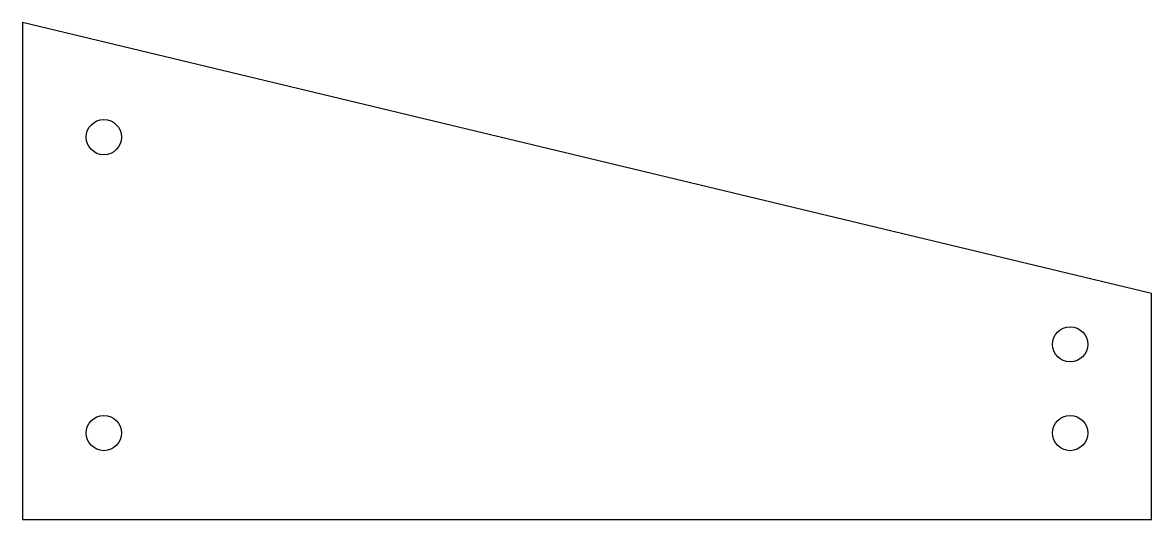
# Model space of a CAD drawing. Header units: millimetres. Extents: x -125 to 0, y 0 to 55.
import ezdxf

# ---------------------------------------------------------------- set-up
doc = ezdxf.new("R2010")
doc.units = ezdxf.units.MM
doc.layers.get('0').update_dxf_attribs({"linetype": 'CONTINUOUS'})

msp = doc.modelspace()

# ---------------------------------------------------------------- linework, layer by layer
msp.add_lwpolyline([(0, 0), (0, 25), (-125, 55), (-125, 0)], close=True)
for centre in [(-116, 42.32), (-9, 19.38), (-116, 9.56), (-9, 9.56)]:
    msp.add_circle(centre, 1.95)

doc.saveas('drawing.dxf')
